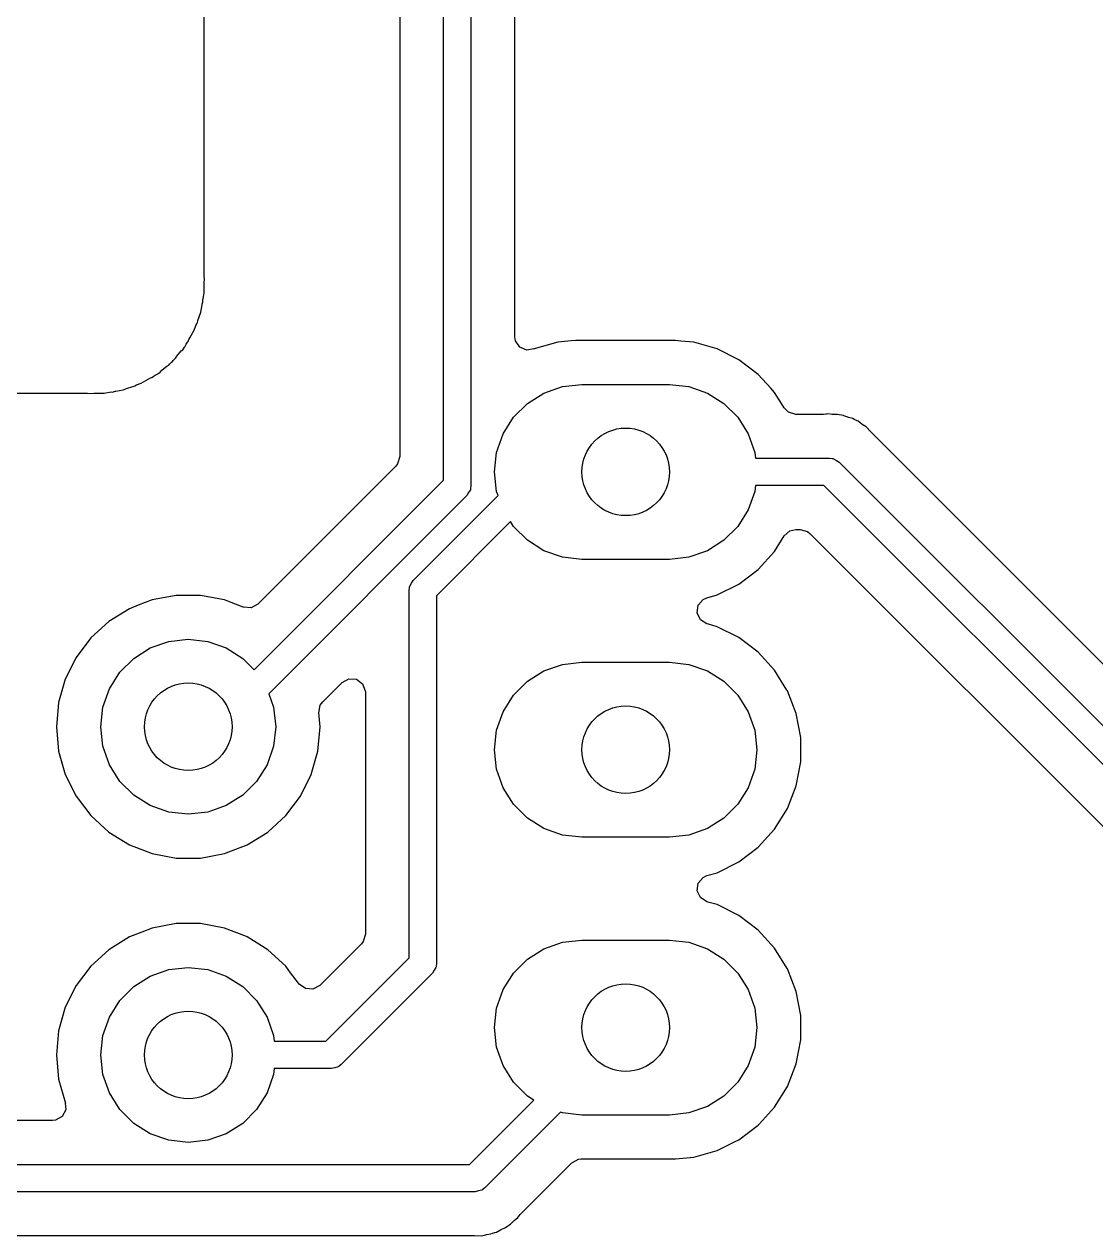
# Model space of a CAD drawing. Extents: x 0.79 to 7.48, y -4.92 to -0.79.
# Drawn here: x 2.2187 to 2.6045, y -2.6655 to -2.2295 of the extents above; entities that cross this region are included whole.
import ezdxf

# ---------------------------------------------------------------- set-up
doc = ezdxf.new("R2010")
doc.units = 0
doc.header["$MEASUREMENT"] = 0
doc.layers.add('BLACK', color=7, linetype='CONTINUOUS')

msp = doc.modelspace()

# ---------------------------------------------------------------- linework, layer by layer
at = {"layer": 'BLACK', "linetype": 'CONTINUOUS'}
for p, q in [((2.28348, -2.32019), (2.28348, -1.43701)), ((2.37953, -2.09705), (2.37953, -2.39561)), ((2.36969, -2.39358), (2.36969, -2.09909)), ((2.3953, -2.34191), (2.3953, -2.0974)), ((2.35392, -2.10764), (2.35392, -2.38502)), ((2.28364, -2.32109), (2.28348, -2.32019)), ((2.28348, -2.32275), (2.2835, -2.32251)), ((2.28348, -2.32281), (2.28348, -2.32275)), ((2.28348, -2.32283), (2.28348, -2.32281)), ((2.28348, -2.32628), (2.28348, -2.32283)), ((2.2835, -2.32251), (2.28364, -2.32109)), ((2.28305, -2.32877), (2.28348, -2.32628)), ((2.28229, -2.33307), (2.28275, -2.33043)), ((2.28275, -2.33043), (2.28282, -2.33014)), ((2.28282, -2.33014), (2.28304, -2.32943)), ((2.28304, -2.32943), (2.28305, -2.32877)), ((2.28082, -2.33724), (2.28104, -2.33684)), ((2.28104, -2.33684), (2.28117, -2.33613)), ((2.28117, -2.33613), (2.28229, -2.33307)), ((2.28229, -2.33307), (2.28229, -2.33307)), ((2.28229, -2.33307), (2.28229, -2.33307)), ((2.27831, -2.34234), (2.27993, -2.33955)), ((2.27993, -2.33955), (2.28054, -2.33787)), ((2.28054, -2.33787), (2.28082, -2.33724)), ((2.27601, -2.34624), (2.27638, -2.3457)), ((2.27636, -2.34569), (2.27648, -2.34551)), ((2.27638, -2.3457), (2.27636, -2.34569)), ((2.27648, -2.34551), (2.27703, -2.34456)), ((2.27648, -2.34551), (2.27648, -2.34551)), ((2.27648, -2.34551), (2.27648, -2.34551)), ((2.27703, -2.34456), (2.27749, -2.3439)), ((2.27749, -2.3439), (2.27771, -2.34363)), ((2.27771, -2.34363), (2.27801, -2.34287)), ((2.27801, -2.34287), (2.27831, -2.34234)), ((2.39554, -2.34345), (2.3953, -2.34191)), ((2.39711, -2.34571), (2.39554, -2.34345)), ((2.41077, -2.34389), (2.40234, -2.34629)), ((2.41559, -2.34345), (2.41077, -2.34389)), ((2.41077, -2.34389), (2.41077, -2.34389)), ((2.4173, -2.34329), (2.41559, -2.34345)), ((2.45317, -2.34329), (2.4173, -2.34329)), ((2.45507, -2.34346), (2.45317, -2.34329)), ((2.45971, -2.34389), (2.45507, -2.34346)), ((2.46813, -2.34629), (2.45971, -2.34389)), ((2.45971, -2.34389), (2.45971, -2.34389)), ((2.27235, -2.35044), (2.27299, -2.3498)), ((2.27299, -2.3498), (2.27319, -2.34964)), ((2.27319, -2.34964), (2.27366, -2.34887)), ((2.27366, -2.34887), (2.27521, -2.34703)), ((2.27521, -2.34703), (2.27579, -2.34664)), ((2.27579, -2.34664), (2.27601, -2.34624)), ((2.39965, -2.34677), (2.39711, -2.34571)), ((2.40211, -2.34633), (2.39965, -2.34677)), ((2.40213, -2.34637), (2.40211, -2.34633)), ((2.40234, -2.34629), (2.40213, -2.34637)), ((2.47597, -2.35019), (2.46813, -2.34629)), ((2.46813, -2.34629), (2.46813, -2.34629)), ((2.26764, -2.35467), (2.26829, -2.35395)), ((2.26829, -2.35395), (2.27013, -2.3524)), ((2.27013, -2.3524), (2.27072, -2.35215)), ((2.27072, -2.35215), (2.27106, -2.35174)), ((2.27106, -2.35174), (2.2717, -2.35109)), ((2.2717, -2.35109), (2.27205, -2.35079)), ((2.27205, -2.35079), (2.27235, -2.35044)), ((2.48296, -2.35547), (2.47597, -2.35019)), ((2.47597, -2.35019), (2.47597, -2.35019)), ((2.25913, -2.35928), (2.2608, -2.35867)), ((2.2608, -2.35867), (2.26413, -2.35675)), ((2.26413, -2.35675), (2.2647, -2.35661)), ((2.2647, -2.35661), (2.26516, -2.35623)), ((2.26516, -2.35623), (2.26582, -2.35577)), ((2.26582, -2.35577), (2.26677, -2.35522)), ((2.26677, -2.35522), (2.26695, -2.3551)), ((2.26677, -2.35522), (2.26677, -2.35522)), ((2.26695, -2.3551), (2.26696, -2.35512)), ((2.26696, -2.35512), (2.2675, -2.35475)), ((2.2675, -2.35475), (2.26764, -2.35467)), ((2.48751, -2.36046), (2.48296, -2.35547)), ((0.82688, -2.36222), (2.24145, -2.36222)), ((2.24145, -2.36222), (2.24207, -2.3624)), ((2.24207, -2.3624), (2.24377, -2.36224)), ((2.24377, -2.36224), (2.24401, -2.36222)), ((2.24401, -2.36222), (2.24754, -2.36222)), ((2.24754, -2.36222), (2.25003, -2.36179)), ((2.24754, -2.36222), (2.24754, -2.36222)), ((2.25003, -2.36179), (2.25049, -2.36184)), ((2.25049, -2.36184), (2.2514, -2.36156)), ((2.2514, -2.36156), (2.25169, -2.36149)), ((2.25169, -2.36149), (2.25433, -2.36103)), ((2.25433, -2.36103), (2.25588, -2.36046)), ((2.25433, -2.36103), (2.25433, -2.36103)), ((2.25433, -2.36103), (2.25433, -2.36103)), ((2.25588, -2.36046), (2.25739, -2.35991)), ((2.25739, -2.35991), (2.2579, -2.35988)), ((2.2579, -2.35988), (2.2585, -2.35956)), ((2.2585, -2.35956), (2.25913, -2.35928)), ((2.39985, -2.36593), (2.40582, -2.36217)), ((2.40582, -2.36217), (2.41248, -2.35984)), ((2.41248, -2.35984), (2.41949, -2.35906)), ((2.41949, -2.35906), (2.45098, -2.35906)), ((2.45098, -2.35906), (2.45799, -2.35984)), ((2.45799, -2.35984), (2.46465, -2.36217)), ((2.46465, -2.36217), (2.47062, -2.36593)), ((2.48886, -2.36195), (2.48751, -2.36046)), ((2.49137, -2.366), (2.48886, -2.36195)), ((2.39486, -2.37091), (2.39985, -2.36593)), ((2.47062, -2.36593), (2.47561, -2.37091)), ((2.49233, -2.36755), (2.49137, -2.366)), ((2.39111, -2.37689), (2.39486, -2.37091)), ((2.47561, -2.37091), (2.47936, -2.37689)), ((2.49384, -2.36909), (2.49233, -2.36755)), ((2.49648, -2.36986), (2.49384, -2.36909)), ((2.50647, -2.36986), (2.49648, -2.36986)), ((2.5073, -2.36979), (2.50647, -2.36986)), ((2.50758, -2.36974), (2.5073, -2.36979)), ((2.50795, -2.36968), (2.50758, -2.36974)), ((2.50889, -2.36978), (2.50795, -2.36968)), ((2.50795, -2.36968), (2.50795, -2.36968)), ((2.5096, -2.36985), (2.50889, -2.36978)), ((2.50985, -2.36986), (2.5096, -2.36985)), ((2.51151, -2.36986), (2.50985, -2.36986)), ((2.51214, -2.37004), (2.51151, -2.36986)), ((2.51151, -2.36986), (2.51151, -2.36986)), ((2.51295, -2.37019), (2.51214, -2.37004)), ((2.51361, -2.37026), (2.51295, -2.37019)), ((2.51382, -2.37035), (2.51361, -2.37026)), ((2.51361, -2.37026), (2.51361, -2.37026)), ((2.51361, -2.37026), (2.51361, -2.37026)), ((2.51515, -2.37087), (2.51382, -2.37035)), ((2.51539, -2.37095), (2.51515, -2.37087)), ((2.51698, -2.3714), (2.51539, -2.37095)), ((2.51754, -2.37174), (2.51698, -2.3714)), ((2.51829, -2.37211), (2.51754, -2.37174)), ((2.51855, -2.37221), (2.51829, -2.37211)), ((2.5189, -2.37235), (2.51855, -2.37221)), ((2.51962, -2.3729), (2.5189, -2.37235)), ((2.52022, -2.37335), (2.51962, -2.3729)), ((2.52042, -2.37349), (2.52022, -2.37335)), ((2.52184, -2.37435), (2.52042, -2.37349)), ((2.52349, -2.37612), (2.52184, -2.37435)), ((2.52354, -2.37617), (2.52349, -2.37612)), ((2.66423, -2.51686), (2.52354, -2.37617)), ((2.38878, -2.38354), (2.39111, -2.37689)), ((2.47936, -2.37689), (2.48169, -2.38354)), ((2.38799, -2.39055), (2.38878, -2.38354)), ((2.48169, -2.38354), (2.48193, -2.38563)), ((2.35249, -2.38847), (2.30279, -2.43817)), ((2.35314, -2.38766), (2.35249, -2.38847)), ((2.35392, -2.38502), (2.35314, -2.38766)), ((2.48193, -2.38563), (2.50866, -2.38563)), ((2.50866, -2.38563), (2.50953, -2.38575)), ((2.50953, -2.38575), (2.50971, -2.38574)), ((2.50971, -2.38574), (2.5098, -2.38579)), ((2.5098, -2.38579), (2.51005, -2.38583)), ((2.51005, -2.38583), (2.51107, -2.38649)), ((2.51107, -2.38649), (2.51214, -2.38707)), ((2.51214, -2.38707), (2.65913, -2.53406)), ((2.3015, -2.46176), (2.36969, -2.39358)), ((2.38878, -2.39756), (2.38799, -2.39055)), ((2.37933, -2.397), (2.37867, -2.39803)), ((2.37936, -2.39675), (2.37933, -2.397)), ((2.37942, -2.39666), (2.37936, -2.39675)), ((2.37953, -2.39561), (2.3794, -2.39648)), ((2.3794, -2.39648), (2.37942, -2.39666)), ((2.38929, -2.39902), (2.38878, -2.39756)), ((2.48169, -2.39756), (2.47936, -2.40422)), ((2.48193, -2.39547), (2.48169, -2.39756)), ((2.50662, -2.39547), (2.48193, -2.39547)), ((2.65361, -2.54246), (2.50662, -2.39547)), ((2.37809, -2.39909), (2.30676, -2.47042)), ((2.35872, -2.42959), (2.38929, -2.39902)), ((2.37867, -2.39803), (2.37809, -2.39909)), ((2.47936, -2.40422), (2.47561, -2.41019)), ((2.39378, -2.40846), (2.36713, -2.43511)), ((2.39486, -2.41019), (2.39378, -2.40846)), ((2.39985, -2.41518), (2.39486, -2.41019)), ((2.47561, -2.41019), (2.47062, -2.41518)), ((2.40582, -2.41893), (2.39985, -2.41518)), ((2.47062, -2.41518), (2.46465, -2.41893)), ((2.48886, -2.41916), (2.49233, -2.41355)), ((2.49233, -2.41355), (2.49438, -2.41172)), ((2.49438, -2.41172), (2.49648, -2.41124)), ((2.49648, -2.41124), (2.49807, -2.41124)), ((2.49807, -2.41124), (2.50071, -2.41202)), ((2.50071, -2.41202), (2.50152, -2.41267)), ((2.50152, -2.41267), (2.64221, -2.55336)), ((2.41248, -2.42126), (2.40582, -2.41893)), ((2.46465, -2.41893), (2.45799, -2.42126)), ((2.48296, -2.42563), (2.48886, -2.41916)), ((2.41949, -2.42205), (2.41248, -2.42126)), ((2.45098, -2.42205), (2.41949, -2.42205)), ((2.45799, -2.42126), (2.45098, -2.42205)), ((2.47597, -2.43091), (2.48296, -2.42563)), ((2.35728, -2.43307), (2.35741, -2.4322)), ((2.3574, -2.43202), (2.35745, -2.43193)), ((2.35741, -2.4322), (2.3574, -2.43202)), ((2.35745, -2.43193), (2.35748, -2.43168)), ((2.35748, -2.43168), (2.35814, -2.43066)), ((2.35814, -2.43066), (2.35872, -2.42959)), ((2.46813, -2.43481), (2.47597, -2.43091)), ((2.26477, -2.43663), (2.25978, -2.43856)), ((2.27338, -2.43502), (2.26477, -2.43663)), ((2.28214, -2.43502), (2.27338, -2.43502)), ((2.29075, -2.43663), (2.28214, -2.43502)), ((2.29201, -2.43712), (2.29075, -2.43663)), ((2.29757, -2.43927), (2.29201, -2.43712)), ((2.35728, -2.56548), (2.35728, -2.43307)), ((2.36713, -2.43511), (2.36713, -2.56752)), ((2.46134, -2.43856), (2.46313, -2.43647)), ((2.46313, -2.43647), (2.46446, -2.43586)), ((2.46446, -2.43586), (2.46813, -2.43481)), ((2.2566, -2.43979), (2.24915, -2.4444)), ((2.25978, -2.43856), (2.2566, -2.43979)), ((2.2566, -2.43979), (2.2566, -2.43979)), ((2.29763, -2.4393), (2.29757, -2.43927)), ((2.30037, -2.43949), (2.29763, -2.4393)), ((2.30279, -2.43817), (2.30037, -2.43949)), ((2.46097, -2.44129), (2.46134, -2.43856)), ((2.46214, -2.44378), (2.46097, -2.44129)), ((2.24915, -2.4444), (2.24268, -2.45031)), ((2.24915, -2.4444), (2.24915, -2.4444)), ((2.46446, -2.44525), (2.46214, -2.44378)), ((2.46499, -2.4454), (2.46446, -2.44525)), ((2.46813, -2.44629), (2.46499, -2.4454)), ((2.24268, -2.45031), (2.2374, -2.4573)), ((2.47597, -2.45019), (2.46813, -2.44629)), ((2.46813, -2.44629), (2.46813, -2.44629)), ((2.48296, -2.45547), (2.47597, -2.45019)), ((2.47597, -2.45019), (2.47597, -2.45019)), ((2.25812, -2.45766), (2.26409, -2.45391)), ((2.26409, -2.45391), (2.27075, -2.45158)), ((2.27075, -2.45158), (2.27776, -2.45079)), ((2.27776, -2.45079), (2.28476, -2.45158)), ((2.28476, -2.45158), (2.29142, -2.45391)), ((2.29142, -2.45391), (2.29739, -2.45766)), ((2.2374, -2.4573), (2.2335, -2.46514)), ((2.2374, -2.4573), (2.2374, -2.4573)), ((2.25313, -2.46265), (2.25812, -2.45766)), ((2.29739, -2.45766), (2.3015, -2.46176)), ((2.41248, -2.45984), (2.41949, -2.45906)), ((2.41949, -2.45906), (2.45098, -2.45906)), ((2.45098, -2.45906), (2.45799, -2.45984)), ((2.48886, -2.46195), (2.48296, -2.45547)), ((2.24938, -2.46862), (2.25313, -2.46265)), ((2.39985, -2.46593), (2.40582, -2.46217)), ((2.40582, -2.46217), (2.41248, -2.45984)), ((2.45799, -2.45984), (2.46465, -2.46217)), ((2.46465, -2.46217), (2.47062, -2.46593)), ((2.49328, -2.46909), (2.48886, -2.46195)), ((2.48886, -2.46195), (2.48886, -2.46195)), ((2.23349, -2.46514), (2.2311, -2.47356)), ((2.2335, -2.46514), (2.23349, -2.46514)), ((2.32616, -2.47332), (2.33318, -2.4663)), ((2.33318, -2.4663), (2.3356, -2.46498)), ((2.3356, -2.46498), (2.33834, -2.46518)), ((2.33834, -2.46518), (2.34054, -2.46682)), ((2.34054, -2.46682), (2.3415, -2.4694)), ((2.39486, -2.47091), (2.39985, -2.46593)), ((2.47062, -2.46593), (2.47561, -2.47091)), ((2.24705, -2.47527), (2.24938, -2.46862)), ((2.30676, -2.47042), (2.30846, -2.47527)), ((2.3415, -2.4694), (2.34152, -2.46975)), ((2.34152, -2.46975), (2.34152, -2.55693)), ((2.39111, -2.47689), (2.39486, -2.47091)), ((2.47561, -2.47091), (2.47936, -2.47689)), ((2.49347, -2.46939), (2.49328, -2.46909)), ((2.49664, -2.47756), (2.49347, -2.46939)), ((2.2311, -2.47356), (2.23029, -2.48228)), ((2.2311, -2.47356), (2.2311, -2.47356)), ((2.24626, -2.48228), (2.24705, -2.47527)), ((2.30846, -2.47527), (2.30925, -2.48228)), ((2.32475, -2.47722), (2.32528, -2.47452)), ((2.32528, -2.47452), (2.32616, -2.47332)), ((2.32522, -2.48228), (2.32475, -2.47722)), ((2.38878, -2.48354), (2.39111, -2.47689)), ((2.47936, -2.47689), (2.48169, -2.48354)), ((2.49825, -2.48617), (2.49664, -2.47756)), ((2.23029, -2.48228), (2.23029, -2.48228)), ((2.23029, -2.48228), (2.2311, -2.49101)), ((2.24705, -2.48929), (2.24626, -2.48228)), ((2.30925, -2.48228), (2.30846, -2.48929)), ((2.32441, -2.49101), (2.32522, -2.48228)), ((2.38799, -2.49055), (2.38878, -2.48354)), ((2.48169, -2.48354), (2.48248, -2.49055)), ((2.24938, -2.49595), (2.24705, -2.48929)), ((2.30846, -2.48929), (2.30613, -2.49595)), ((2.49825, -2.49493), (2.49825, -2.48617)), ((2.2311, -2.49101), (2.2311, -2.49101)), ((2.2311, -2.49101), (2.23349, -2.49943)), ((2.32202, -2.49943), (2.32441, -2.49101)), ((2.38878, -2.49756), (2.38799, -2.49055)), ((2.48248, -2.49055), (2.48169, -2.49756)), ((2.25313, -2.50192), (2.24938, -2.49595)), ((2.30613, -2.49595), (2.30238, -2.50192)), ((2.39111, -2.50422), (2.38878, -2.49756)), ((2.48169, -2.49756), (2.47936, -2.50422)), ((2.49664, -2.50354), (2.49825, -2.49493)), ((2.23349, -2.49943), (2.2335, -2.49943)), ((2.2335, -2.49943), (2.2374, -2.50727)), ((2.25812, -2.50691), (2.25313, -2.50192)), ((2.30238, -2.50192), (2.29739, -2.50691)), ((2.31811, -2.50727), (2.32202, -2.49943)), ((2.26409, -2.51066), (2.25812, -2.50691)), ((2.29739, -2.50691), (2.29142, -2.51066)), ((2.39486, -2.51019), (2.39111, -2.50422)), ((2.47936, -2.50422), (2.47561, -2.51019)), ((2.49347, -2.51171), (2.49664, -2.50354)), ((2.2374, -2.50727), (2.2374, -2.50727)), ((2.2374, -2.50727), (2.24268, -2.51426)), ((2.27075, -2.51299), (2.26409, -2.51066)), ((2.29142, -2.51066), (2.28476, -2.51299)), ((2.31283, -2.51426), (2.31811, -2.50727)), ((2.39985, -2.51518), (2.39486, -2.51019)), ((2.47561, -2.51019), (2.47062, -2.51518)), ((2.24268, -2.51426), (2.24915, -2.52016)), ((2.27776, -2.51378), (2.27075, -2.51299)), ((2.28476, -2.51299), (2.27776, -2.51378)), ((2.30636, -2.52016), (2.31283, -2.51426)), ((2.40582, -2.51893), (2.39985, -2.51518)), ((2.47062, -2.51518), (2.46465, -2.51893)), ((2.48886, -2.51916), (2.49347, -2.51171)), ((2.41248, -2.52126), (2.40582, -2.51893)), ((2.46465, -2.51893), (2.45799, -2.52126)), ((2.48296, -2.52563), (2.48886, -2.51916)), ((2.24915, -2.52016), (2.24915, -2.52016)), ((2.24915, -2.52016), (2.2566, -2.52477)), ((2.29891, -2.52477), (2.30636, -2.52016)), ((2.41949, -2.52205), (2.41248, -2.52126)), ((2.45098, -2.52205), (2.41949, -2.52205)), ((2.45799, -2.52126), (2.45098, -2.52205)), ((2.2566, -2.52477), (2.2566, -2.52477)), ((2.2566, -2.52477), (2.2566, -2.52477)), ((2.2566, -2.52477), (2.26477, -2.52794)), ((2.26477, -2.52794), (2.27338, -2.52955)), ((2.28214, -2.52955), (2.29075, -2.52794)), ((2.29075, -2.52794), (2.29891, -2.52477)), ((2.47597, -2.53091), (2.48296, -2.52563)), ((2.27338, -2.52955), (2.27338, -2.52955)), ((2.27338, -2.52955), (2.28214, -2.52955)), ((2.28214, -2.52955), (2.28214, -2.52955)), ((2.46813, -2.53481), (2.47597, -2.53091)), ((2.46134, -2.53856), (2.46313, -2.53647)), ((2.46313, -2.53647), (2.46446, -2.53586)), ((2.46446, -2.53586), (2.46813, -2.53481)), ((2.46097, -2.54129), (2.46134, -2.53856)), ((2.46214, -2.54378), (2.46097, -2.54129)), ((2.46446, -2.54525), (2.46214, -2.54378)), ((2.46533, -2.54549), (2.46446, -2.54525)), ((2.46813, -2.54629), (2.46533, -2.54549)), ((2.47597, -2.55019), (2.46813, -2.54629)), ((2.46813, -2.54629), (2.46813, -2.54629)), ((2.48296, -2.55547), (2.47597, -2.55019)), ((2.47597, -2.55019), (2.47597, -2.55019)), ((2.26477, -2.55474), (2.26105, -2.55618)), ((2.27338, -2.55313), (2.26477, -2.55474)), ((2.28214, -2.55313), (2.27338, -2.55313)), ((2.29075, -2.55474), (2.28214, -2.55313)), ((2.29868, -2.55781), (2.29075, -2.55474)), ((2.2566, -2.5579), (2.24915, -2.56251)), ((2.26105, -2.55618), (2.2566, -2.5579)), ((2.2566, -2.5579), (2.2566, -2.5579)), ((2.29891, -2.5579), (2.29868, -2.55781)), ((2.30636, -2.56251), (2.29891, -2.5579)), ((2.29891, -2.5579), (2.29891, -2.5579)), ((2.34152, -2.55693), (2.34074, -2.55957)), ((2.41248, -2.55984), (2.41949, -2.55906)), ((2.41949, -2.55906), (2.45098, -2.55906)), ((2.45098, -2.55906), (2.45799, -2.55984)), ((2.48886, -2.56195), (2.48296, -2.55547)), ((2.24915, -2.56251), (2.24268, -2.56842)), ((2.24915, -2.56251), (2.24915, -2.56251)), ((2.31283, -2.56842), (2.30636, -2.56251)), ((2.30636, -2.56251), (2.30636, -2.56251)), ((2.34009, -2.56038), (2.32507, -2.5754)), ((2.34074, -2.55957), (2.34009, -2.56038)), ((2.39985, -2.56593), (2.40582, -2.56217)), ((2.40582, -2.56217), (2.41248, -2.55984)), ((2.45799, -2.55984), (2.46465, -2.56217)), ((2.46465, -2.56217), (2.47062, -2.56593)), ((2.49338, -2.56924), (2.48886, -2.56195)), ((2.48886, -2.56195), (2.48886, -2.56195)), ((2.32729, -2.59547), (2.35728, -2.56548)), ((2.36713, -2.56752), (2.367, -2.56839)), ((2.39486, -2.57091), (2.39985, -2.56593)), ((2.47062, -2.56593), (2.47561, -2.57091)), ((2.24268, -2.56842), (2.2374, -2.57541)), ((2.25812, -2.57577), (2.26409, -2.57202)), ((2.26409, -2.57202), (2.27075, -2.56969)), ((2.27075, -2.56969), (2.27776, -2.5689)), ((2.27776, -2.5689), (2.28476, -2.56969)), ((2.28476, -2.56969), (2.29142, -2.57202)), ((2.29142, -2.57202), (2.29739, -2.57577)), ((2.31462, -2.57078), (2.31283, -2.56842)), ((2.31745, -2.57453), (2.31462, -2.57078)), ((2.36568, -2.571), (2.33281, -2.60387)), ((2.36627, -2.56993), (2.36568, -2.571)), ((2.36693, -2.56891), (2.36627, -2.56993)), ((2.36696, -2.56866), (2.36693, -2.56891)), ((2.36701, -2.56857), (2.36696, -2.56866)), ((2.367, -2.56839), (2.36701, -2.56857)), ((2.39111, -2.57689), (2.39486, -2.57091)), ((2.47561, -2.57091), (2.47936, -2.57689)), ((2.49347, -2.56939), (2.49338, -2.56924)), ((2.49664, -2.57756), (2.49347, -2.56939)), ((2.2374, -2.57541), (2.2335, -2.58325)), ((2.2374, -2.57541), (2.2374, -2.57541)), ((2.25313, -2.58076), (2.25812, -2.57577)), ((2.29739, -2.57577), (2.30238, -2.58076)), ((2.31772, -2.57489), (2.31745, -2.57453)), ((2.31991, -2.57652), (2.31772, -2.57489)), ((2.32265, -2.57672), (2.31991, -2.57652)), ((2.32507, -2.5754), (2.32265, -2.57672)), ((2.24938, -2.58673), (2.25313, -2.58076)), ((2.30238, -2.58076), (2.30613, -2.58673)), ((2.38878, -2.58354), (2.39111, -2.57689)), ((2.47936, -2.57689), (2.48169, -2.58354)), ((2.49825, -2.58617), (2.49664, -2.57756)), ((2.23349, -2.58325), (2.2311, -2.59167)), ((2.2335, -2.58325), (2.23349, -2.58325)), ((2.38799, -2.59055), (2.38878, -2.58354)), ((2.48169, -2.58354), (2.48248, -2.59055)), ((2.24705, -2.59339), (2.24938, -2.58673)), ((2.30613, -2.58673), (2.30846, -2.59339)), ((2.49825, -2.59493), (2.49825, -2.58617)), ((2.2311, -2.59167), (2.23029, -2.60039)), ((2.2311, -2.59167), (2.2311, -2.59167)), ((2.24626, -2.60039), (2.24705, -2.59339)), ((2.30846, -2.59339), (2.3087, -2.59547)), ((2.38878, -2.59756), (2.38799, -2.59055)), ((2.48248, -2.59055), (2.48169, -2.59756)), ((2.3087, -2.59547), (2.32729, -2.59547)), ((2.39111, -2.60422), (2.38878, -2.59756)), ((2.48169, -2.59756), (2.47936, -2.60422)), ((2.49664, -2.60354), (2.49825, -2.59493)), ((2.23029, -2.60039), (2.23029, -2.60039)), ((2.23029, -2.60039), (2.2311, -2.60912)), ((2.24705, -2.6074), (2.24626, -2.60039)), ((2.3087, -2.60531), (2.30846, -2.6074)), ((2.32933, -2.60531), (2.3087, -2.60531)), ((2.3305, -2.60497), (2.32933, -2.60531)), ((2.33169, -2.60471), (2.3305, -2.60497)), ((2.33189, -2.60456), (2.33169, -2.60471)), ((2.33199, -2.60453), (2.33189, -2.60456)), ((2.33211, -2.6044), (2.33199, -2.60453)), ((2.33281, -2.60387), (2.33211, -2.6044)), ((2.39486, -2.61019), (2.39111, -2.60422)), ((2.47936, -2.60422), (2.47561, -2.61019)), ((2.49347, -2.61171), (2.49664, -2.60354)), ((2.2311, -2.60912), (2.2311, -2.60912)), ((2.2311, -2.60912), (2.23356, -2.61776)), ((2.24938, -2.61406), (2.24705, -2.6074)), ((2.30846, -2.6074), (2.30613, -2.61406)), ((2.39985, -2.61518), (2.39486, -2.61019)), ((2.47561, -2.61019), (2.47062, -2.61518)), ((2.25313, -2.62003), (2.24938, -2.61406)), ((2.30613, -2.61406), (2.30238, -2.62003)), ((2.40219, -2.61664), (2.39985, -2.61518)), ((2.47062, -2.61518), (2.46465, -2.61893)), ((2.48886, -2.61916), (2.49347, -2.61171)), ((2.23365, -2.62009), (2.23236, -2.62252)), ((2.23356, -2.61776), (2.23346, -2.61779)), ((2.23346, -2.61779), (2.23365, -2.62009)), ((2.25812, -2.62502), (2.25313, -2.62003)), ((2.30238, -2.62003), (2.29739, -2.62502)), ((2.37906, -2.63976), (2.40219, -2.61664)), ((2.46465, -2.61893), (2.45799, -2.62126)), ((2.48445, -2.624), (2.48886, -2.61916)), ((2.22887, -2.624), (1.93264, -2.624)), ((2.22997, -2.62387), (2.22887, -2.624)), ((2.23236, -2.62252), (2.22997, -2.62387)), ((2.41175, -2.621), (2.38458, -2.64816)), ((2.41248, -2.62126), (2.41175, -2.621)), ((2.41949, -2.62205), (2.41248, -2.62126)), ((2.45098, -2.62205), (2.41949, -2.62205)), ((2.45799, -2.62126), (2.45098, -2.62205)), ((2.48319, -2.62538), (2.48445, -2.624)), ((2.26409, -2.62877), (2.25812, -2.62502)), ((2.27075, -2.6311), (2.26409, -2.62877)), ((2.29142, -2.62877), (2.28476, -2.6311)), ((2.29739, -2.62502), (2.29142, -2.62877)), ((2.47597, -2.63091), (2.48296, -2.62563)), ((2.48296, -2.62563), (2.48319, -2.62538)), ((2.27776, -2.63189), (2.27075, -2.6311)), ((2.28476, -2.6311), (2.27776, -2.63189)), ((2.46813, -2.63481), (2.47492, -2.63143)), ((2.47492, -2.63143), (2.47597, -2.63091)), ((2.47597, -2.63091), (2.47597, -2.63091)), ((2.47597, -2.63091), (2.47597, -2.63091)), ((2.41822, -2.63793), (2.41925, -2.63781)), ((2.41925, -2.63781), (2.45317, -2.63781)), ((2.45317, -2.63781), (2.45971, -2.63721)), ((2.45317, -2.63781), (2.45317, -2.63781)), ((2.45971, -2.63721), (2.46813, -2.63481)), ((1.92409, -2.63976), (2.37906, -2.63976)), ((2.39728, -2.65777), (2.4158, -2.63924)), ((2.4158, -2.63924), (2.41822, -2.63793)), ((2.3811, -2.64961), (1.92205, -2.64961)), ((2.38227, -2.64926), (2.3811, -2.64961)), ((2.38346, -2.649), (2.38227, -2.64926)), ((2.38366, -2.64886), (2.38346, -2.649)), ((2.38376, -2.64883), (2.38366, -2.64886)), ((2.38388, -2.64869), (2.38376, -2.64883)), ((2.38458, -2.64816), (2.38388, -2.64869)), ((2.39508, -2.65999), (2.39636, -2.65894)), ((2.39636, -2.65894), (2.39674, -2.6584)), ((2.39674, -2.6584), (2.39728, -2.65777)), ((2.38876, -2.66411), (2.39021, -2.6633)), ((2.39021, -2.6633), (2.39043, -2.66319)), ((2.39043, -2.66319), (2.39195, -2.66253)), ((2.39195, -2.66253), (2.39246, -2.66211)), ((2.39246, -2.66211), (2.39315, -2.66165)), ((2.39315, -2.66165), (2.39372, -2.66133)), ((2.39372, -2.66133), (2.39489, -2.66015)), ((2.39489, -2.66015), (2.39508, -2.65999)), ((1.92424, -2.66537), (2.38075, -2.66537)), ((2.38075, -2.66537), (2.38324, -2.66546)), ((2.38324, -2.66546), (2.38485, -2.66507)), ((2.38485, -2.66507), (2.38509, -2.66502)), ((2.38509, -2.66502), (2.38674, -2.66479)), ((2.38674, -2.66479), (2.38734, -2.66453)), ((2.38734, -2.66453), (2.38813, -2.66427)), ((2.38813, -2.66427), (2.38876, -2.66411))]:
    msp.add_line(p, q, dxfattribs=at)
at = {"layer": 'BLACK'}
for centre in [(2.43524, -2.39055), (2.27776, -2.48228), (2.43524, -2.49055), (2.43524, -2.59055), (2.27776, -2.60039)]:
    msp.add_circle(centre, 0.01575, dxfattribs=at)

doc.saveas('drawing.dxf')
